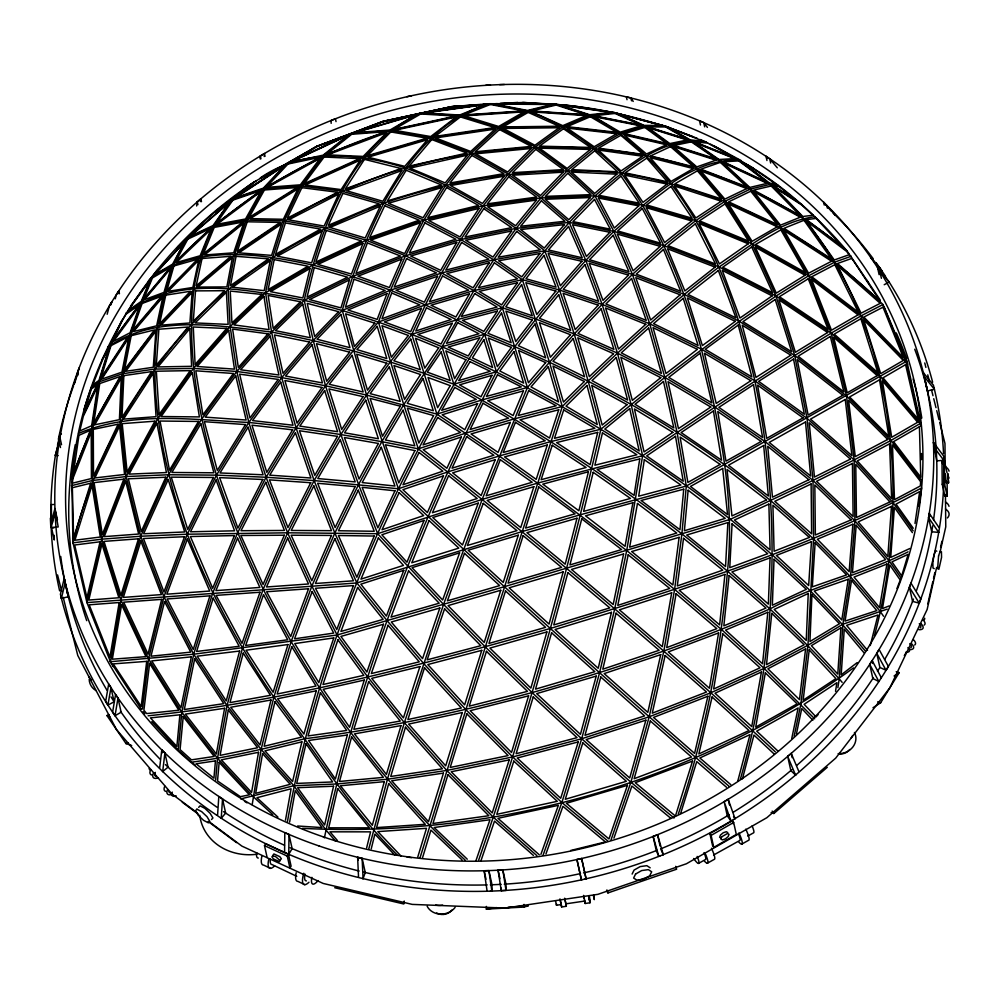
<?xml version="1.0" encoding="UTF-8"?>
<svg xmlns="http://www.w3.org/2000/svg" width="999" height="999" viewBox="0 0 999 999"><rect width="100%" height="100%" fill="white"/><g stroke="black" fill="none" stroke-linecap="round" stroke-linejoin="round"><path stroke-width="1.5" d="M288.998 834.477L292.133 848.626L288.761 854.345L284.578 852.509L284.815 832.642L288.998 834.477L288.761 854.345A448.851 397.053 -12.5 0 0 357.792 877.334M491.87 891.108L492.032 884.789L488.886 870.629L484.128 870.753L487.112 891.233L491.87 891.108L488.886 870.629M508.041 907.279L528.259 905.868L523.926 907.067L486.326 909.102L486.401 906.43M523.926 907.067L524.013 904.395M52.447 517.744L52.447 522.539M945.441 473.901L946.178 482.992L946.29 480.631M260.152 158.928L260.339 155.956L264.385 153.546L265.022 156.368M264.198 156.518L264.385 153.546M221.241 818.243L222.527 798.963L218.818 796.465L217.532 815.746L221.241 818.243L225.662 813.111L222.527 798.963M920.616 426.198L906.018 361.626L882.954 304.545C812.637 233.928 719.193 189.186 621.241 173.114C540.958 165.697 459.79 177.06 383.691 203.247C312.662 230.781 243.032 267.657 191.321 324.787C134.828 386.513 93.119 461.438 73.027 542.832L72.927 543.481L71.916 478.833C80.719 357.192 154.333 247.952 254.72 181.656L311.938 149.101M215.634 779.994L217.532 758.278L227.035 705.556L242.407 648.301L263.074 589.61L287.612 532.804L314.136 480.581L340.884 434.515L366.533 395.067L390.284 361.925L411.788 334.365L425.362 304.882L441.608 273.014L460.826 239.523L483.116 205.856L508.229 174.126L535.352 146.953L563.161 126.836L590.084 115.36L614.66 112.662L665.284 126.161L693.194 136.801M908.103 551.835C863.573 574.313 814.26 585.114 770.254 608.778C693.144 642.757 613.199 669.904 532.08 692.582C457.392 712.612 381.643 729.02 304.882 738.723C267.47 748.101 229.857 757.092 191.583 762.175L178.209 750.099L181.818 712.275L193.706 654.22L212.662 593.244L237.487 533.116L266.084 477.26L296.079 427.872L325.549 385.789L353.209 350.786L378.409 322.053L390.497 290.16L405.507 255.794L423.888 220.092L445.879 184.952L471.228 153.109L499.05 127.635L527.834 111.014L555.806 104.283L614.66 112.662L644.542 126.061L690.696 140.597L738.136 159.615C780.019 182.055 816.046 214.897 846.965 250.811L880.331 300.212M252.198 804.67L261.114 749.412L273.876 697.09L291.084 641.72L311.85 586.138L334.84 533.066L358.566 484.552L381.818 441.67L403.733 404.682L442.033 346.753L473.901 290.609L493.693 259.79L516.146 228.371L540.971 197.939L567.469 170.567L594.492 148.464L620.629 133.379L644.542 126.061L665.284 126.161L697.352 138.399M161.788 749.924L159.578 768.456L162.687 771.528L168.044 767.145L164.897 752.996L161.788 749.924L162.412 752.759M162.687 771.528L164.897 752.996M142.382 709.053L148.526 658.853L163.948 596.79L187.263 534.215L216.471 475.137L248.838 422.477L281.73 377.61L313.236 340.522L342.27 310.414L390.497 290.16L441.608 273.014L493.693 259.79L544.755 250.849L585.764 260.339L632.429 274.425L684.178 294.405L739.285 321.328L794.704 355.507L846.515 395.979L890.958 440.434L921.165 479.895M404.22 901.048L403.808 903.983L334.727 887.724M57.492 445.317L60.177 433.416L61.414 434.028M915.009 523.439L919.667 491.583L896.016 504.12L913.223 528.246M918.943 506.106L921.602 487.949C804.307 550.024 676.735 589.572 550.349 628.471C418.381 665.896 284.877 701.623 148.089 715.808M835.539 691.32L836.887 682.692L804.133 704.307L816.071 716.92L818.056 714.672M837.874 687.637L839.235 678.845L842.906 624.213L850.561 575.998L854.907 520.841L854.133 459.927L846.515 395.979L831.193 333.117L808.666 275.736L780.893 227.235L750.474 189.023L719.829 160.639L690.696 140.597L665.284 126.161L614.185 112.637M196.628 205.981L197.303 201.835L200.849 198.838L201.473 201.673M200.399 201.598L200.849 198.838M115.035 715.721L117.982 698.076L115.572 694.517L112.612 712.162L115.035 715.721L121.129 712.225L117.982 698.076M58.179 455.644L55.382 455.382L59.965 437.637L61.526 444.717M55.382 455.382L59.965 437.637M928.571 517.607L929.295 513.374L939.422 528.171L938.698 532.405L931.705 531.768L928.571 517.607L938.698 532.405M107.904 705.119L110.976 687.637L108.691 684.015L105.632 701.485L107.904 705.119L114.111 701.798L110.976 687.637M285.477 820.179L291.096 788.785L256.93 797.714L277.934 817.107M287.45 821.553C316.408 657.242 383.641 501.336 469.13 358.766C505.357 300.399 545.641 243.968 594.979 195.866C625.724 169.231 662.549 135.015 706.605 142.245L700.099 139.498M289.623 822.09L295.242 790.684L321.99 827.597L297.652 825.998M324.4 837.824C358.866 675.249 420.804 519.355 496.441 371.74C531.98 322.115 570.392 274.375 613.836 231.406C649.3 200.3 687.674 160.177 738.136 159.615L752.809 167.882M791.77 738.361L798.139 707.954L756.718 731.156L777.946 751.073M794.13 736.263L800.848 704.183L807.954 645.254L813.598 538.311L812.999 480.432L807.042 418.369L794.704 355.507L775.998 296.054L752.11 243.856L725.112 201.224L697.227 168.556L670.192 144.843L644.542 126.061L590.084 115.36L555.806 104.283L522.527 102.51M796.415 734.015L801.747 708.541L812.874 720.279M927.809 603.858L932.854 581.493M933.528 578.508L934.864 572.552M940.583 547.202L941.92 541.246M936.625 567.395L927.147 609.465L889.922 687.699L835.701 758.129L766.857 817.694L686.425 863.76L597.889 894.342L505.132 908.091L412.2 904.395L323.164 883.441L241.92 846.128L209.453 821.965M940.009 552.372L945.766 526.835L945.454 494.405M64.198 578.483L60.415 594.255L61.401 598.376L68.319 596.753L64.198 578.483L65.172 582.592L61.401 598.376M366.645 847.801L370.592 831.855L329.957 831.83L337.475 840.596M368.831 848.738L387.425 779.22L404.358 722.689L443.556 604.432L482.18 499.4L527.435 387.487L574.275 333.941L602.122 304.42L632.429 274.425L664.185 245.754L695.741 220.617L725.112 201.224L750.474 189.023L770.616 184.291L778.009 185.24M371.241 848.838L374.887 834.115L394.705 855.007M870.266 645.541L877.996 614.997L846.603 625.362L867.519 650.361M874.35 635.976C921.328 462.2 883.978 233.616 710.364 144.118M115.26 298.813L116.359 294.63L118.831 290.884L119.455 293.718M118.094 293.669L118.831 290.884M737.811 780.981L750.012 734.59L699.862 757.979L730.781 784.64M740.384 779.108C777.384 650.149 781.593 512.25 754.932 380.881C730.881 279.345 688.461 166.134 590.084 115.36L527.834 111.014L490.01 103.709L451.923 106.581L420.129 113.274M742.444 778.82L753.945 735.077L774.213 754.095M107.168 314.248L109.428 305.756L111.776 301.948L111.014 304.782M54.933 508.566L50.999 523.214L51.136 527.46L58.204 526.96L54.933 508.566L57.443 519.88M51.136 527.46L55.057 512.799M75.974 379.021L79.121 368.007L74.013 384.49L75.574 380.394M907.741 555.731L901.685 575.886L891.982 561.85L908.178 554.295M417.744 857.105L426.486 828.308L377.822 831.605L401.099 856.143M420.005 857.866L485.327 646.94L562.3 406.506C611.85 357.08 663.299 309.34 719.068 266.945C748.95 247.252 778.583 221.216 815.309 216.683M422.577 857.617L430.931 830.119L462.075 859.914M678.309 814.035C705.107 735.564 720.579 653.596 727.497 571.041C735.414 496.203 718.543 421.628 701.423 349.175C683.616 287 659.852 225.549 621.241 173.114C594.805 146.104 563.536 123.926 527.834 111.014L459.952 115.584L420.342 113.212L382.942 121.379L316.933 146.291L311.725 149.188L317.282 146.216L383.504 121.616M680.656 813.411L696.753 761.6L726.485 787.237M475.861 860.963L489.972 819.729L434.153 827.509L467.257 859.19M478.708 860.002C527.46 718.843 567.082 574.625 600.886 429.195C585.676 368.718 567.794 308.841 544.755 250.849C502.947 216.234 456.618 186.563 405.407 167.982C358.591 152.735 303.459 148.289 260.976 177.472M480.931 860.801L494.517 821.103L533.391 855.394M611.013 839.947L630.906 782.192L649.188 716.795L663.836 651.173L674.612 589.385L681.867 534.003L686.301 486.038L677.085 432.38L664.847 377.397L649.75 323.826L632.429 274.425L613.836 231.406L594.979 195.866L567.469 170.567L535.352 146.953L499.05 127.635L459.952 115.584L390.247 130.594L351.298 133.529L316.933 146.291L287.462 163.262L232.405 199.425L177.747 246.853M613.935 838.136L631.88 786.038L670.928 818.406M540.909 854.345L558.366 805.331L497.927 818.318L539.248 854.769M543.044 855.294L561.863 802.509L581.668 738.761L599.575 672.727L614.685 608.891L626.71 550.549L642.607 455.756L631.093 404.37L617.457 353.147L602.122 304.42L585.764 260.339L569.155 222.377L540.971 197.939L508.229 174.126L471.228 153.109L431.168 137.687L390.247 130.594C307.929 156.206 232.205 201.935 172.989 264.797C147.927 295.005 121.166 324.613 102.335 359.253M545.953 853.92L562.924 806.318L605.444 841.932M363.074 878.645L365.272 872.527L362.137 858.378L357.617 857.267L358.554 877.534L363.074 878.645L362.137 858.378M909.415 587.237L910.976 583.141L920.803 599.063L919.242 603.159L912.562 601.386L909.415 587.237L919.242 603.159M896.952 588.523L900.249 580.069L889.822 564.997L882.467 608.591L889.035 605.968M71.916 478.833C122.003 326.835 254.108 213.212 405.407 167.982C483.728 146.104 566.62 140.634 646.715 155.744C719.879 170.792 789.809 202.372 846.965 250.811M121.841 320.229L110.664 344.218L99.063 381.868L82.692 416.208M632.117 874.063L634.078 870.079L640.184 866.595L646.84 865.671L650.174 867.831M267.145 857.604L264.498 845.629L265.672 843.73L288.449 854.182L291.096 866.158L289.922 868.069L287.275 856.093L288.449 854.182M876.76 653.296L879.108 649.487L888.398 666.47L886.051 670.279L879.894 667.444L876.76 653.296L886.051 670.279M873.001 707.729L880.656 702.747L899.175 672.639L896.203 671.715M869.704 664.36L872.177 660.614L881.355 677.772L878.883 681.518L872.851 678.521L869.704 664.36L878.883 681.518M254.72 181.656C217.894 204.77 200.112 247.427 193.956 288.948C186.226 351.823 198.601 414.997 216.471 475.137C265.097 621.628 351.96 755.244 465.147 860.077M130.507 306.144L157.018 270.342M154.445 274.226L158.217 269.181M273.077 854.944L273.938 853.958L279.795 856.655L281.356 858.753L280.482 859.727M198.676 807.379L200.075 805.856L204.832 808.328L210.152 813.361L212.924 817.994L211.526 819.517M148.439 280.881L200.674 224.413M197.29 227.797L180.207 244.518M190.247 235.689L201.96 223.439L214.023 212.725L229.32 201.923M107.642 347.202C154.92 314.173 217.894 325.524 271.578 332.093C333.916 343.281 394.692 361.813 453.846 384.265C595.541 462.949 729.582 558.791 839.235 678.845L842.157 682.367M177.01 247.889L184.653 241.121M771.116 812.549L773.863 813.511L827.272 767.294M787.687 756.405L791.233 753.408L799.088 772.04L795.541 775.049L790.821 770.566L787.687 756.405L795.541 775.049M555.806 104.283L490.01 103.709L420.342 113.212L351.298 133.529L323.439 155.744L300.924 185.926L284.203 220.841L272.752 257.28L265.547 292.782L271.578 332.093L281.73 377.61L296.079 427.872L314.136 480.581L334.84 533.066L356.868 582.954L387.137 620.716L423.464 663.274L465.709 709.465L512.674 756.955L561.863 802.509L607.667 840.871M251.036 184.49L214.872 211.8M256.081 180.894L235.727 197.103L284.028 165.422L260.015 178.259M857.167 662.612L841.183 674.849L844.255 629.17L864.172 652.984M853.496 667.919C696.678 782.117 495.791 838.261 302.497 828.346M316.658 146.503L317.282 146.216M91.396 387.237L99.063 381.868L122.602 373.738L154.52 369.093L193.444 368.394L236.825 371.478L281.73 377.61L325.549 385.789L366.533 395.067L436.888 414.135L499.2 455.994L537.499 483.129L626.71 550.549L674.612 589.385L721.353 629.42L764.148 668.393L814.697 718.805M125.924 313.074C176.586 274.688 246.653 289.523 304.195 300.324C361.039 314.011 416.021 334.49 469.13 358.766C618.081 429.495 759.502 523.788 865.609 651.348M894.068 675.961L899.175 672.639M883.965 306.481L906.83 361.126L686.301 486.038L580.357 514.76L521.94 531.605L356.868 582.954L86.938 602.597L73.027 542.832L72.677 537.824M724.15 801.697L728.196 799.287L735.039 818.656L730.981 821.066L727.284 815.858L724.15 801.697L730.981 821.066M420.342 113.212C348.476 146.353 320.629 228.609 304.195 300.324L313.236 340.522L325.549 385.789L340.884 434.515L358.566 484.552L377.647 533.703L443.556 604.432L485.327 646.94L532.08 692.582L581.668 738.761L630.906 782.192L674.063 817.994M709.902 833.616L732.454 820.703L733.653 822.477L736.313 834.452L713.761 847.377L712.562 845.591L709.902 833.616L711.113 835.401L713.761 847.377M711.113 835.401L733.653 822.477M698.526 863.411L705.394 859.59A15.135 2.448 60.9 0 0 704.02 852.622M713.573 855.044L739.735 840.509A15.135 2.448 60.9 0 0 738.361 833.541M747.751 836.063L753.483 832.879A15.135 2.448 60.9 0 0 752.11 825.898M707.354 863.211L714.223 859.39A19.256 3.109 60.9 0 0 711.475 848.251M741.708 844.13L748.576 840.309A19.256 3.109 60.9 0 0 745.816 829.158M884.215 284.715L889.185 282.068L877.559 267.607L879.132 274.675M381.268 122.278L451.923 106.581L480.944 104.67M882.954 304.545L861.275 315.734L831.193 333.117L794.704 355.507L714.959 407.08L642.607 455.756L537.499 483.129L482.18 499.4L377.647 533.703L287.612 532.804L187.263 534.215L140.734 536.238L101.773 539.173L72.852 542.869M351.298 133.529L287.525 163.287L263.674 188.736L246.166 220.092L234.665 254.32L228.122 288.761L230.145 326.536L236.825 371.478L248.838 422.477L266.084 477.26L287.612 532.804L311.85 586.138L337.113 635.014L367.682 676.897L404.358 722.689L446.765 770.441L493.356 817.232L536.9 855.644M909.777 548.526L890.733 557.405L894.38 507.367L912.399 532.629M78.546 433.429C131.806 410.951 192.695 419.742 248.838 422.477C305.769 428.171 362.287 437.35 418.319 448.863C541.133 545.217 661.276 645.192 775.311 751.847M887.162 609.14L842.906 624.213L807.954 645.254L764.148 668.393L710.926 692.719L649.188 716.795L581.668 738.761L512.674 756.955L446.765 770.441L387.425 779.22L336.401 783.99L293.856 785.738L240.709 798.9M131.681 745.516L126.024 743.618L106.943 715.546L109.303 714.61M126.024 743.618L128.396 742.682M490.01 103.709C440.422 117.108 407.53 160.364 383.691 203.247C366.171 237.425 352.585 273.439 342.27 310.414L366.533 395.067L398.401 488.761C506.818 589.947 616.683 689.61 729.108 786.338M653.121 836.45L657.567 834.714L663.261 854.644L658.816 856.38L656.268 850.611L653.121 836.45L658.816 856.38M351.173 133.566L382.942 121.379L450.025 107.043M355.182 132.28L383.154 121.541L416.233 114.311M851.323 256.206L834.827 262.088L808.666 275.736L775.998 296.054L739.285 321.328L664.847 377.397L600.886 429.195L550.911 441.583L499.2 455.994L447.714 471.94L398.401 488.761L314.136 480.581L266.084 477.26L216.471 475.137L168.544 474.762L126.111 476.548L92.395 480.507L71.404 485.664M606.58 890.434L607.941 892.931L676.635 869.205L675.711 866.345M232.405 199.425L263.674 188.736L300.924 185.926L341.87 191.171L383.691 203.247L423.888 220.092L460.826 239.523L493.693 259.79L522.377 279.683L559.59 290.06L602.122 304.42L649.75 323.826L701.423 349.175L754.932 380.881L807.042 418.369L854.133 459.927L893.293 502.959L913.173 530.819M486.326 909.102L496.653 907.579M570.654 850.486L603.933 842.307M927.472 390.921L934.39 389.298L933.416 385.177L923.351 372.652L927.472 390.921L926.498 386.8M406.918 96.728L411.588 95.704M576.935 859.54L581.618 858.516L584.752 872.676L586.088 878.82L581.406 879.832L576.935 859.54L581.406 879.832M555.569 901.098L556.493 905.244L561.213 904.545L561.176 903.133M559.964 898.9L561.588 906.98L566.308 906.28L566.258 904.495M583.94 896.902L585.214 903.483L589.947 902.784L589.41 896.615M485.776 104.196L424.313 112.587L452.185 106.731L517.732 102.435M453.646 106.506L457.879 106.194M943.805 460.339L936.737 460.839L933.466 442.432L943.68 456.093L943.805 460.339L933.603 446.678M485.239 104.383L497.427 103.571M500.474 103.372L523.938 102.46L551.46 104.408M485.714 85.302L490.472 85.04M53.746 504.483L51.374 504.62L51.536 521.753M947.114 482.105L947.252 496.128L944.867 496.253L942.219 484.278L941.995 460.901L944.367 460.776L947.027 472.752M53.971 527.859L51.598 527.996L54.258 539.972L54.208 535.289M942.219 484.278L944.592 484.153L947.252 496.128M498.064 870.191L502.822 869.942L505.969 884.09L506.018 890.409L501.261 890.671L498.064 870.191L499.95 878.695M110.152 661.738L193.706 654.22L337.113 635.014L504.383 586.7L730.219 519.368L812.999 480.432L854.133 459.927L890.958 440.434L920.591 423.301L906.83 361.126M499.65 84.615L504.395 84.49M557.392 104.808C595.554 107.005 633.016 116.171 669.367 127.635M555.407 104.296L574.388 106.031M559.565 104.758L575.786 106.294L614.66 112.662M406.993 857.017L411.413 857.679M633.204 101.423L630.918 97.977L626.398 96.866L627.022 99.7M877.684 701.822L880.656 702.747M106.943 715.546L109.765 716.495M707.442 127.422L703.721 122.602L699.537 120.767L700.474 125.012M264.498 845.629L287.275 856.093M296.765 876.323L272.04 864.585A15.135 4.483 -64.6 0 1 270.392 859.24M270.454 868.343L263.586 865.072A19.256 5.707 -64.6 0 1 261.825 856.405M304.807 884.652L297.927 881.393A19.256 5.707 -64.6 0 1 296.179 872.726M936.775 551.198L935.539 550.586L933.903 555.257L932.854 562.487L932.979 568.031L934.215 568.656M714.123 145.991L741.445 160.739M727.809 832.579L726.273 831.73L723.226 832.754L720.466 835.052L719.605 837.274L721.153 838.124M244.493 801.285L247.015 802.871M801.935 204.608L770.616 184.291L719.829 160.639L670.192 144.843L620.629 133.379L563.161 126.836L499.05 127.635L431.168 137.687L363.673 157.542L300.924 185.926L246.166 220.092L200.836 256.88L164.76 293.544L130.382 334.066L99.063 381.868L92.158 427.422L92.395 480.507L101.773 539.173L120.916 599.999L148.526 658.853L181.818 712.275L217.532 758.278L252.997 796.415L272.789 814.697M766.945 160.527L766.008 156.281L769.717 158.779L777.284 167.795M196.978 812.662L172.003 794.08L116.483 729.582L77.772 655.469L63.187 597.315M182.28 802.234L198.302 814.16M208.167 821.503L236.513 842.607M192.782 763.136L195.18 765.072M50.387 518.169L50.799 526.96M824.262 205.082L823.638 202.248L835.226 215.097L833.154 213.049M396.878 854.557C348.976 807.716 314.548 749.837 273.876 697.09C238.898 646.278 209.703 591.695 187.263 534.215C163.761 468.206 148.539 397.59 157.492 327.335C163.973 296.653 169.268 264.835 187.312 238.399L213.361 226.186L246.166 220.092L284.203 220.841L325.075 228.009L366.221 240.247L405.507 255.794L441.608 273.014L473.901 290.609L502.335 307.729L535.901 319.081L574.275 333.941L617.457 353.147L664.847 377.397L714.959 407.08L765.371 441.833L812.999 480.432L854.907 520.841L889.098 560.714L901.248 578.284M151.836 721.653L178.209 750.099M823.638 202.248L831.18 210.939M877.559 267.607L889.185 282.068M335.439 841.058L325.849 829.882L293.856 785.738L261.114 749.412L227.035 705.556L193.706 654.22L163.948 596.79L140.734 536.238L126.111 476.548L120.467 421.528L122.602 373.738L130.382 334.066L141.633 302.123L151.898 277.198C198.826 244.33 260.289 253.746 312.799 265.072C372.852 280.394 430.094 305.02 484.627 334.228C635.227 394.443 777.984 484.465 880.469 611.813L883.553 616.246M766.008 156.281L767.894 158.541M143.069 711.65L144.818 713.81M934.39 389.298L924.337 376.76L923.351 372.652M907.766 364.086L861.275 315.734L808.666 275.736L752.11 243.856L695.741 220.617L642.757 205.145L594.979 195.866L540.971 197.939L483.116 205.856L423.888 220.092L366.221 240.247L312.799 265.072L265.547 292.782L230.145 326.536L193.444 368.394L157.73 418.731L126.111 476.548L101.773 539.173L86.938 602.597L110.452 661.725L141.346 709.278M733.553 816.57L735.039 818.656M772.177 811.088L773.863 813.511M113.187 666.558L110.452 661.725L120.916 599.999L140.734 536.238L168.544 474.762L201.623 419.168L236.825 371.478L271.578 332.093L304.195 300.324L352.622 276.473L405.507 255.794L460.826 239.523L516.146 228.371L569.155 222.377L613.836 231.406L664.185 245.754L719.068 266.945L775.998 296.054L831.193 333.117L880.419 376.548L920.666 423.913M660.701 848.863L663.261 854.644M607.017 890.059L607.941 892.931M589.26 899.337L589.585 900.336L589.285 896.64M589.947 902.784L588.661 896.203M584.527 900.037L584.852 901.036L565.946 903.833L565.022 899.699M566.308 906.28L564.685 898.201M561.213 904.545L560.302 900.399M924.762 362.937L925.886 367.407M927.759 374.862L929.257 380.819M931.493 389.772L932.991 395.729M933.74 398.713L935.988 407.667M936.737 410.639L938.973 419.592M939.722 422.577L944.967 443.444L945.191 466.608M57.567 574.949L61.688 591.346M67.333 592.632L68.319 596.753M941.995 460.901L942.656 463.898M933.466 442.432L934.415 446.678M935.039 449.513L935.663 452.347M879.844 271.228L881.405 278.309M929.295 513.374L929.932 516.208M826.747 205.319L827.372 208.154M769.717 158.779L770.654 163.024M872.177 660.614L872.814 663.448M703.721 122.602L704.657 126.848M791.233 753.408L792.17 757.654M630.918 97.977L631.543 100.812M728.196 799.287L729.457 804.944M732.454 820.703L733.116 823.7M657.567 834.714L660.077 846.041M336.039 121.616L335.414 118.794L330.969 120.529L331.168 123.327M484.128 870.753L486.014 879.245M260.339 155.956L260.964 158.791M357.617 857.267L358.241 860.102M197.303 201.835L197.939 204.67M77.56 372.103L78.184 374.925M59.228 441.87L60.489 447.527M581.618 858.516L586.088 878.82M593.394 895.491L594.305 899.637L593.881 894.792M583.603 895.391L584.053 898.213M502.822 869.942L506.018 890.409M585.177 901.697L585.214 903.483M561.538 905.194L561.588 906.98M556.455 903.833L556.493 905.244M921.44 453.496L921.59 459.64M944.367 460.776L944.592 484.153M501.236 888.136L501.261 890.671M934.127 388.186A448.851 397.053 -12.5 0 1 943.543 453.633M943.793 459.827A448.851 397.053 -12.5 0 1 939.497 527.572M938.748 532.13A448.851 397.053 -12.5 0 1 881.143 678.071M878.608 681.955A448.851 397.053 -12.5 0 1 799.662 771.515M796.128 774.55A448.851 397.053 -12.5 0 1 734.715 818.83M732.055 820.429A448.851 397.053 -12.5 0 1 662.874 854.769M660.027 855.906A448.851 397.053 -12.5 0 1 585.064 879.02M582.067 879.694A448.851 397.053 -12.5 0 1 490.409 891.133M487.3 891.233A448.851 397.053 -12.5 0 1 362.325 878.433M284.553 852.497A448.851 397.053 -12.5 0 1 220.742 817.894M216.82 815.284A448.851 397.053 -12.5 0 1 162.487 771.303M159.141 768.031A448.851 397.053 -12.5 0 1 61.051 596.865M59.628 590.846A448.851 397.053 -12.5 0 1 51.136 526.823M50.874 517.519A448.851 397.053 -12.5 0 1 55.557 454.458M58.354 439.298A448.851 397.053 -12.5 0 1 73.564 385.776M834.552 214.423A448.851 397.053 -12.5 0 1 873.326 258.903M876.048 262.625A448.851 397.053 -12.5 0 1 885.638 276.548M889.01 281.78A448.851 397.053 -12.5 0 1 932.629 382.192M914.734 349.263A441.745 390.759 -12.5 0 1 933.566 519.742M932.679 525.824A441.745 390.759 -12.5 0 1 916.545 590.446M913.436 599.075A441.745 390.759 -12.5 0 1 884.727 659.402M879.894 667.444A441.745 390.759 -12.5 0 1 877.509 671.291M873.401 677.672A441.745 390.759 -12.5 0 1 796.64 765.546M791.932 769.617A441.745 390.759 -12.5 0 1 733.116 812.324M729.145 814.747A441.745 390.759 -12.5 0 1 661.35 848.576M657.08 850.286A441.745 390.759 -12.5 0 1 583.528 872.926M580.531 873.588A441.745 390.759 -12.5 0 1 504.258 884.177M501.198 884.352A441.745 390.759 -12.5 0 1 490.334 884.814M487.225 884.914A441.745 390.759 -12.5 0 1 363.698 872.127M359.153 871.028A441.745 390.759 -12.5 0 1 290.185 847.764M284.49 845.266A441.745 390.759 -12.5 0 1 223.514 811.663M217.008 807.242A441.745 390.759 -12.5 0 1 165.447 764.597M159.94 759.053A441.745 390.759 -12.5 0 1 120.442 711.201M114.398 702.185A441.745 390.759 -12.5 0 1 111.051 696.927M106.98 690.247A441.745 390.759 -12.5 0 1 60.739 556.48M86.713 620.666A430.881 381.143 -12.5 0 1 75.275 444.667M83.816 410.214A430.881 381.143 -12.5 0 1 91.671 386.963M866.782 280.207A430.881 381.143 -12.5 0 1 868.518 282.779M896.29 332.929A430.881 381.143 -12.5 0 1 906.58 358.541M913.136 379.033A430.881 381.143 -12.5 0 1 921.802 418.069M945.466 509.003A19.256 9.016 0.1 0 1 947.402 517.969M947.889 475.886A19.256 9.016 0.1 0 1 949.038 478.184M945.516 466.783A19.256 9.016 0.1 0 1 949.05 471.141M945.466 501.96A19.256 9.016 0.1 0 1 949.013 506.331M907.891 647.639A9.091 3.484 25.4 0 1 906.118 652.247M909.789 643.643A9.091 3.484 25.4 0 1 910.713 647.789M911.625 643.756A11.563 4.446 25.4 0 1 909.352 649.625M924.649 618.181A9.091 3.484 25.4 0 1 923.988 619.88M921.115 623.813A11.563 4.446 25.4 0 1 918.843 629.695M923.014 619.83A11.563 4.446 25.4 0 1 924.175 625.099M919.28 623.713A9.091 3.484 25.4 0 1 920.204 627.847M913.523 639.772A11.563 4.446 25.4 0 1 914.684 645.029M91.546 680.032A16.296 14.423 -12.5 0 1 88.736 676.36M96.004 690.621A16.296 14.423 -12.5 0 1 89.198 679.22M442.657 905.082A16.296 14.423 -12.5 0 1 435.676 905.082M451.985 909.977A11.051 9.778 -12.5 0 1 436.65 912.974M455.119 907.417A16.296 14.423 -12.5 0 1 427.16 906.305M258.304 858.054A15.135 4.483 -64.6 0 1 256.656 852.709M318.069 880.556A15.135 4.483 -64.6 0 1 311.888 877.347M308.953 882.242A19.256 5.707 -64.6 0 1 303.746 873.251M306.393 880.893A15.135 4.483 -64.6 0 1 305.007 874.075M274.6 865.921A19.256 5.707 -64.6 0 1 268.694 859.664M150.562 769.954A9.091 3.834 -40.7 0 1 149.126 768.581M151.798 775.024A11.563 4.87 -40.7 0 1 150.637 769.754M156.219 776.535A9.091 3.834 -40.7 0 1 155.307 772.389M176.199 795.891A9.091 3.834 -40.7 0 1 172.278 792.12M165.946 791.458A11.563 4.87 -40.7 0 1 164.785 786.188M172.59 794.28A11.563 4.87 -40.7 0 1 167.62 789.472M170.367 792.969A9.091 3.834 -40.7 0 1 168.943 791.583M158.441 777.846A11.563 4.87 -40.7 0 1 153.459 773.039M852.622 735.539A16.296 14.423 -12.5 0 1 850.961 738.236M854.445 732.454A16.296 14.423 -12.5 0 1 838.136 753.646M849.762 749.5A11.051 9.778 -12.5 0 1 839.759 754.045M697.152 856.43A15.135 2.448 60.9 0 1 693.643 858.503M705.606 854.332A19.256 3.109 60.9 0 1 704.482 861.188M738.948 832.979A19.256 3.109 60.9 0 1 738.835 842.107M906.405 651.872A52.797 46.703 -12.5 0 1 904.32 655.606M256.968 854.232A52.797 46.703 -12.5 0 1 199.725 815.172M770.054 557.854L768.368 604.083L731.905 571.915L770.054 557.854M774.025 559.253L772.352 605.244L806.318 589.348L774.025 559.253M808.241 593.481L806.23 640.471L774.163 609.427L808.241 593.481M811.925 594.892L809.939 641.52L839.447 623.751L811.925 594.892M121.266 377.972L119.405 419.667L94.705 424.8L121.266 377.972M123.839 375.636L121.99 417.27L151.648 371.591L123.839 375.636M947.814 473.776L948.563 482.867L947.814 473.776M727.859 522.577L725.549 566.533L686.725 535.027L727.859 522.577M732.08 523.838L729.769 567.669L767.719 553.683L732.08 523.838M811.463 541.67L808.666 585.539L776.373 555.444L811.463 541.67M815.122 542.857L812.324 586.85L846.565 574.912L815.122 542.857M840.896 627.859L837.786 674.038L811.363 645.654L840.896 627.859M155.856 331.193L153.284 367.27L125.699 371.291L155.856 331.193M158.878 329.233L156.319 365.197L188.024 327.035L158.878 329.233M891.483 506.368L887.836 556.443L858.203 521.878L891.483 506.368M192.12 292.42L189.885 322.977L161.039 325.15L192.12 292.42M195.517 290.884L193.294 321.278L224.5 290.721L195.517 290.884M72.777 478.896L72.452 483.191L91.433 478.533L91.221 432.018L72.777 478.896M920.641 481.68L920.316 485.976L894.505 499.662L892.469 444.867L920.641 481.68M852.871 524.238L849.138 571.653L817.369 539.248L852.871 524.238M856.18 525.274L852.434 572.752L885.601 559.59L856.18 525.274M215.447 760.888L213.923 778.221L196.091 763.785L215.447 760.888M219.156 762.312L217.52 780.931L240.372 796.665L249.4 794.829L219.156 762.312M683.728 489.198L679.969 529.732L641.096 500.487L683.728 489.198M688.136 490.247L684.39 530.744L725.212 518.381L688.136 490.247M179.882 714.809L176.873 746.415L150.424 717.881L179.882 714.809M183.217 716.583L180.082 749.6L191.446 759.852L214.186 756.455L183.217 716.583M767.831 612.262L762.549 663.786L725.561 630.107L767.831 612.262M771.752 613.411L766.508 664.647L804.158 644.767L771.752 613.411M724.937 574.425L719.63 624.887L679.233 590.272L724.937 574.425M729.133 575.561L723.838 625.861L765.971 608.066L729.133 575.561M805.594 648.9L799.475 699.612L767.894 668.806L805.594 648.9M809.215 649.937L803.146 700.224L835.913 678.596L809.215 649.937M146.716 661.363L141.196 706.468L113.249 663.885L146.716 661.363M149.625 663.411L143.893 710.189L146.641 713.586L178.796 710.227L149.625 663.411M679.12 537.325L672.876 584.977L631.655 551.56L679.12 537.325M683.528 538.336L677.297 585.938L722.752 570.167L683.528 538.336M78.958 435.314L73.427 473.251L90.322 430.294L78.958 435.314M938.573 555.894L937.636 568.668L938.873 569.28L941.558 557.367L941.433 551.823L940.196 551.211L938.573 555.894M97.652 386.226L91.671 425.711L79.783 430.956L83.317 416.321L97.652 386.226M99.738 383.554L93.756 423.064L120.155 376.511L99.738 383.554M639.747 458.903L634.103 495.379L597.19 469.493L639.747 458.903M644.33 459.702L638.686 496.191L680.868 485.014L644.33 459.702M848.251 579.245L841.795 619.942L814.272 591.083L848.251 579.245M851.523 580.344L845.067 621.091L876.797 610.614L851.523 580.344M718.568 632.916L709.452 688.249L668.281 651.922L718.568 632.916M722.739 633.878L713.661 689.023L760.027 667.819L722.739 633.878M119.193 602.522L109.952 657.03L89.186 604.82L119.193 602.522M121.591 604.72L112.35 659.19L145.954 656.655L121.591 604.72M886.912 564.035L879.557 607.654L854.033 577.085L886.912 564.035M258.516 752.284L251.586 792.394L221.328 759.852L258.516 752.284M262.562 753.621L255.694 793.343L290.222 784.315L262.562 753.621M671.69 592.807L662.3 646.715L619.417 609.827L671.69 592.807M676.098 593.768L666.708 647.602L716.82 628.646L676.098 593.768M761.438 671.99L751.748 726.585L715.009 693.219L761.438 671.99M765.334 672.839L755.719 727.097L797.152 703.87L765.334 672.839M632.879 502.709L625.074 546.328L585.526 515.809L632.879 502.709M637.474 503.508L629.657 547.165L676.735 533.054L637.474 503.508M224.588 708.279L216.346 754.008L185.364 714.11L224.588 708.279M228.296 710.002L220.117 755.381L257.617 747.739L228.296 710.002M232.392 257.705L226.848 286.913L197.864 287.075L232.392 257.705M236.064 256.331L230.494 285.627L268.456 258.841L236.064 256.331M128.659 337.999L121.953 372.14L101.698 379.133L128.659 337.999M131.206 335.689L124.513 369.792L154.508 329.92L131.206 335.689M270.254 260.677L264.173 290.647L232.58 287.25L270.254 260.677M274.213 259.615L268.119 289.623L308.067 266.196L274.213 259.615M191.358 656.842L180.919 707.767L151.736 660.901L191.358 656.842M194.693 658.865L184.315 709.515L223.764 703.658L194.693 658.865M623.601 553.958L613.186 604.52L571.49 569.442L623.601 553.958M628.196 554.795L617.769 605.382L669.73 588.473L628.196 554.795M162.825 297.065L156.643 325.811L133.579 331.531L162.825 297.065M165.772 295.142L159.603 323.813L190.522 291.258L165.772 295.142M198.701 260.24L192.869 287.45L168.107 291.333L198.701 260.24M202.048 258.491L196.179 285.826L230.894 256.306L202.048 258.491M660.726 654.62L647.827 712.387L604.158 673.601L660.726 654.62M665.134 655.506L652.26 713.186L706.53 692.032L665.134 655.506M333.541 786.225L324.638 824.999L297.59 787.699L333.541 786.225M337.712 788.648L328.708 827.821L369.368 827.846L337.712 788.648M707.891 696.228L694.592 753.396L653.533 717.419L707.891 696.228M712.075 696.99L698.838 753.933L749.013 730.531L712.075 696.99M100.075 541.783L86.963 597.777L74.688 545.004L100.075 541.783M101.935 543.98L88.811 600.062L118.869 597.752L101.935 543.98M301.885 741.832L292.582 781.518L264.935 750.861L301.885 741.832M306.031 743.731L296.715 783.416L332.63 781.942L306.031 743.731M597.689 432.38L590.134 464.66L556.568 442.569L597.689 432.38M602.459 432.867L594.88 465.209L636.85 454.77L602.459 432.867M611.45 612.337L598.214 668.281L555.069 629.507L611.45 612.337M616.033 613.199L602.784 669.193L659.14 650.287L616.033 613.199M310.015 268.481L302.822 297.964L270.492 291.658L310.015 268.481M314.248 267.657L307.043 297.128L347.527 277.185L314.248 267.657M270.991 699.999L260.027 744.967L230.732 707.267L270.991 699.999M274.975 701.76L264.123 746.265L301.348 737.175L274.975 701.76M588.423 471.765L578.871 510.764L542.794 484.14L588.423 471.765M593.194 472.302L583.616 511.388L630.444 498.439L593.194 472.302M161.676 599.363L148.052 654.158L123.676 602.185L161.676 599.363M164.56 601.573L150.974 656.206L190.747 652.122L164.56 601.573M576.997 518.219L565.197 564.185L526.948 532.654L576.997 518.219M581.755 518.831L569.917 564.922L621.578 549.575L581.755 518.831M239.61 651.036L226.224 700.911L197.19 656.181L239.61 651.036M243.257 653.121L229.982 702.609L270.467 695.304L243.257 653.121M563.161 571.903L549.063 624.075L509.14 587.799L563.161 571.903M567.882 572.639L553.758 624.949L609.79 607.892L567.882 572.639M347.352 735.002L335.377 778.995L308.566 740.484L347.352 735.002M351.598 737.012L339.498 781.468L383.366 777.372L351.598 737.012M596.228 676.098L580.431 734.352L536.675 693.618L596.228 676.098M600.799 677.01L584.989 735.314L644.605 715.908L600.799 677.01M384.315 781.655L372.327 825.286L340.409 785.763L384.315 781.655M388.673 783.653L376.586 827.597L425.287 824.3L388.673 783.653M645.891 720.154L629.72 777.984L586.176 739.572L645.891 720.154M650.312 720.941L634.165 778.696L691.495 757.03L650.312 720.941M546.89 631.905L530.881 688.099L489.897 648.089L546.89 631.905M551.585 632.792L535.526 689.135L594.855 671.69L551.585 632.792M170.916 268.157L163.973 292.42L144.455 299.663L170.916 268.157M173.901 265.971L166.908 290.422L197.602 259.228L173.901 265.971M316.283 690.809L303.908 734.04L277.61 698.726L316.283 690.809M320.417 692.707L308.042 735.938L346.703 730.469L320.417 692.707M401.024 725.586L386.401 774.45L354.445 733.878L401.024 725.586M405.482 727.222L390.734 776.473L442.432 768.818L405.482 727.222M91.396 388.911L84.903 410.502L97.103 384.902L91.396 388.911M528.608 695.828L511.525 752.484L470.192 710.689L528.608 695.828M533.254 696.877L516.121 753.708L577.047 737.649L533.254 696.877M349.5 279.907L340.959 307.892L309.565 299.575L349.5 279.907M353.971 279.233L345.454 307.155L385.139 290.484L353.971 279.233M108.866 348.326L98.963 380.444L92.832 384.74L102.735 359.365L108.866 348.326M110.976 345.642L101.061 377.772L127.797 336.975L110.976 345.642M443.444 773.114L428.509 821.678L391.683 780.768L443.444 773.114M447.952 774.687L432.942 823.513L488.811 815.721L447.952 774.687M90.659 483.229L73.626 537.999L72.353 487.712L90.659 483.229M92.008 485.252L74.913 540.234L100.287 537.025L92.008 485.252M138.474 538.798L120.941 595.217L104.008 541.396L138.474 538.798M140.871 541.046L123.352 597.414L161.401 594.592L140.871 541.046M209.915 595.829L193.269 649.437L167.108 598.963L209.915 595.829M213.174 598.139L196.616 651.46L239.186 646.291L213.174 598.139M287.962 644.542L273.139 692.245L246.029 650.212L287.962 644.542M291.808 646.79L277.135 694.005L316.009 686.038L291.808 646.79M364.273 680.082L349.6 727.284L323.177 689.322L364.273 680.082M368.668 681.605L353.846 729.307L400.262 721.053L368.668 681.605M462.25 712.537L445.691 765.858L408.616 724.1L462.25 712.537M466.858 713.835L450.199 767.444L508.129 755.581L466.858 713.835M578.234 741.92L560.714 798.288L517.22 758.004L578.234 741.92M582.792 742.869L565.259 799.287L626.373 781.305L582.792 742.869M692.532 761.063L675.436 816.046L635.239 782.716L692.532 761.063M281.468 224.063L271.616 255.382L238.886 252.834L281.468 224.063M285.427 222.952L275.562 254.295L320.592 229.108L285.427 222.952M481.768 650.324L464.66 704.857L427.797 664.56L481.768 650.324M486.451 651.323L469.255 706.156L527.46 691.358L486.451 651.323M500.761 590.247L484.24 642.457L448.052 605.606L500.761 590.247M505.531 590.971L488.936 643.443L545.579 627.36L505.531 590.971M518.294 535.189L503.246 582.417L468.156 550.237L518.294 535.189M523.151 535.701L508.029 583.141L561.575 567.382L523.151 535.701M419.917 666.558L403.409 717.919L371.703 678.346L419.917 666.558M424.513 667.782L407.867 719.542L461.326 708.029L424.513 667.782M533.853 486.675L520.729 527.572L487.187 500.399L533.853 486.675M538.761 487.012L525.586 528.084L575.074 513.811L538.761 487.012M509.228 759.877L492.22 812.936L451.211 771.752L509.228 759.877M513.823 761.101L496.765 814.322L557.255 801.323L513.823 761.101M547.302 445.005L536.201 479.358L504.545 456.918L547.302 445.005M552.247 445.242L541.108 479.72L586.088 467.507L552.247 445.242M558.728 409.777L549.55 438.062L520.017 419.755L558.728 409.777M563.698 409.952L554.482 438.324L594.904 428.296L563.698 409.952M322.103 231.231L311.626 262.862L277.435 256.219L322.103 231.231M326.323 230.444L315.846 262.05L361.413 240.884L326.323 230.444M333.778 637.899L318.818 682.629L294.742 643.593L333.778 637.899M337.924 639.81L322.964 684.527L363.848 675.324L337.924 639.81M243.606 223.301L233.691 252.797L204.545 254.995L243.606 223.301M247.252 221.778L237.312 251.361L280.132 222.427L247.252 221.778M439.847 607.991L422.552 658.628L391.296 622.002L439.847 607.991M444.58 608.816L427.147 659.839L480.794 645.679L444.58 608.816M627.434 785.326L608.965 838.96L566.383 803.296L627.434 785.326M383.466 624.25L366.908 672.04L340.909 636.413L383.466 624.25M388.049 625.274L371.316 673.563L419.255 661.85L388.049 625.274M139.598 305.769L130.095 332.754L113.436 341.346L139.598 305.769M142.108 303.471L132.605 330.432L161.638 296.228L142.108 303.471M260.002 592.232L241.995 643.356L216.084 595.392L260.002 592.232M263.511 594.717L245.642 645.454L287.724 639.772L263.511 594.717M459.602 552.859L442.644 599.999L412.05 567.682L459.602 552.859M464.473 553.334L447.39 600.824L499.65 585.601L464.473 553.334M184.553 536.725L163.961 591.97L143.456 538.511L184.553 536.725M187.375 539.098L166.845 594.18L209.728 591.058L187.375 539.098M308.566 588.761L290.709 636.55L266.633 591.758L308.566 588.761M312.212 591.52L294.543 638.811L333.691 633.104L312.212 591.52M362.924 243.481L351.461 274.051L317.869 264.423L362.924 243.481M367.407 242.919L355.969 273.426L400.474 256.019L367.407 242.919M478.259 503.134L462.487 545.004L432.804 517.544L478.259 503.134M483.241 503.346L467.37 545.491L516.933 530.631L483.241 503.346M386.975 293.606L377.185 319.405L347.964 310.002L386.975 293.606M391.72 293.019L381.968 318.731L419.83 304.907L391.72 293.019M353.459 585.589L336.775 629.545L315.459 588.274L353.459 585.589M357.605 587.499L340.921 631.443L383.154 619.368L357.605 587.499M403.783 570.304L386.413 616.096L360.839 584.19L403.783 570.304M408.566 570.854L391.021 617.107L439.173 603.209L408.566 570.854M721.678 836.825L720.816 839.048L722.364 839.909L725.399 838.885L728.159 836.588L729.02 834.352L727.472 833.503L721.678 836.825M123.839 479.145L102.348 534.44L94.068 482.629L123.839 479.145M125.737 481.256L104.221 536.638L138.661 534.04L125.737 481.256M495.229 459.665L481.156 495.554L452.659 472.852L495.229 459.665M500.312 459.69L486.163 495.791L532.167 482.255L500.312 459.69M510.289 422.427L498.101 452.422L471.066 433.966L510.289 422.427M515.447 422.327L503.196 452.485L545.204 440.771L515.447 422.327M210.889 229.383L200.125 255.756L176.186 262.575L210.889 229.383M214.211 227.397L203.384 253.921L242.57 222.14L214.211 227.397M424.088 520.417L406.955 562.212L381.855 534.777L424.088 520.417M429.058 520.579L411.775 562.774L458.803 548.114L429.058 520.579M149.813 280.544L141.234 301.398L127.922 310.677L149.813 280.544M152.435 277.922L143.769 299.001L170.267 267.445L152.435 277.922M234.428 535.576L212.662 588.299L190.384 536.538L234.428 535.576M237.562 538.161L215.896 590.609L259.877 587.449L237.562 538.161M523.451 390.884L513.111 415.559L487.737 400.674L523.451 390.884M528.658 390.734L518.269 415.509L556.181 405.744L528.658 390.734M374.213 536.051L356.843 577.235L338.411 535.514L374.213 536.051M378.359 537.949L360.976 579.133L403.471 565.397L378.359 537.949M284.328 535.214L263.062 584.477L240.871 535.489L284.328 535.214M287.65 538.086L266.533 586.975L308.516 583.978L287.65 538.086M331.443 535.439L311.825 580.731L291.134 535.214L331.443 535.439M334.84 538.648L315.422 583.491L353.471 580.806L334.84 538.648M401.86 259.053L389.398 287.562L357.979 276.211L401.86 259.053M406.593 258.641L394.18 287.05L436.438 272.877L406.593 258.641M443.481 475.849L427.41 512.537L402.897 489.685L443.481 475.849M448.626 475.724L432.417 512.724L477.222 498.513L448.626 475.724M165.822 477.222L141.259 531.505L128.347 478.796L165.822 477.222M168.194 479.508L143.644 533.753L184.703 531.967L168.194 479.508M338.673 194.118L324.113 226.061L288.661 219.842L338.673 194.118M342.894 193.356L328.334 225.287L379.133 203.821L342.894 193.356M421.403 308.379L410.676 331.656L384.328 321.928L421.403 308.379M426.448 307.817L415.771 330.994L451.123 319.53L426.448 307.817M394.98 490.796L377.872 527.847L362.137 487.325L394.98 490.796M399.125 492.694L382.018 529.745L423.676 515.584L399.125 492.694M122.827 319.318L112.999 340.409L138.886 305.207L125.574 314.485L122.827 319.318M461.401 436.988L446.878 468.269L423.176 449.662L461.401 436.988M466.695 436.675L452.048 468.181L493.881 455.232L466.695 436.675M380.232 206.206L365.222 237.987L329.882 227.472L380.232 206.206M384.69 205.769L369.717 237.475L419.143 220.205L384.69 205.769M118.132 424.2L93.506 475.924L93.294 429.37L118.132 424.2M119.593 426.036L94.868 477.947L124.55 474.463L119.593 426.036M297.914 188.861L283.341 219.28L250.212 218.631L297.914 188.861M301.873 187.675L287.287 218.144L337.587 192.258L301.873 187.675M355.132 486.625L335.115 527.559L317.645 483.279L355.132 486.625M358.291 490.197L338.449 530.744L374.238 531.281L358.291 490.197M477.597 403.658L464.822 429.757L442.145 414.81L477.597 403.658M482.992 403.221L470.129 429.508L508.553 418.206L482.992 403.221M635.589 874.038L633.628 878.034L636.962 880.194L643.618 879.27L649.725 875.786L651.685 871.802L648.351 869.63L641.695 870.554L635.589 874.038M213.411 477.472L187.725 529.408L171.279 477.147L213.411 477.472M216.134 479.995L190.534 531.78L234.553 530.819L216.134 479.995M414.935 450.599L398.826 482.867L385.414 444.78L414.935 450.599M419.081 452.497L402.972 484.765L442.857 471.166L419.081 452.497M310.739 482.717L287.937 527.597L269.443 479.87L310.739 482.717M313.836 485.901L291.209 530.457L331.493 530.681L313.836 485.901M437.562 276.298L424.363 302.185L396.041 290.222L437.562 276.298M442.557 275.961L429.433 301.723L468.668 290.185L442.557 275.961M262.787 479.483L237.887 528.134L219.593 477.634L262.787 479.483M265.759 482.317L240.984 530.719L284.415 530.457L265.759 482.317M492.02 375.299L481.006 396.79L459.552 384.852L492.02 375.299M497.502 374.812L486.413 396.428L521.266 386.888L497.502 374.812M420.567 222.702L404.657 253.609L370.666 240.147L420.567 222.702M424.837 222.902L409.365 252.934L455.906 239.248L424.837 222.902M433.554 415.596L418.893 443.019L407.38 408.129L433.554 415.596M437.699 417.495L423.039 444.917L460.477 432.517L437.699 417.495M184.84 241.583L172.615 264.123L154.62 274.7L184.84 241.583M187.824 239.123L175.499 261.838L210.252 228.609L187.824 239.123M378.371 443.456L359.078 479.045L344.405 437.512L378.371 443.456M381.306 447.29L362.175 482.579L394.955 486.038L381.306 447.29M452.335 323.314L441.046 343.993L417.844 334.503L452.335 323.314M457.704 322.739L446.478 343.306L478.946 333.753L457.704 322.739M154.945 421.178L127.148 472.015L122.203 423.651L154.945 421.178M156.905 423.226L129.058 474.125L166.421 472.552L156.905 423.226M260.764 191.658L245.517 218.993L216.933 224.288L260.764 191.658M264.435 189.985L249.126 217.407L297.015 187.537L264.435 189.985M450.187 385.639L437.649 407.717L428.022 377.485L450.187 385.639M454.707 387.4L441.708 410.289L476.286 399.413L454.707 387.4M456.705 242.507L440.721 270.367L410.701 256.044L456.705 242.507M461.638 242.445L445.754 270.13L488.811 259.203L461.638 242.445M337.425 436.363L314.76 475.399L299.463 430.744L337.425 436.363M340.309 439.772L317.794 478.558L355.194 481.893L340.309 439.772M469.43 293.931L455.856 317.008L431.019 305.232L469.43 293.931M474.737 293.619L461.251 316.546L497.077 307.08L474.737 293.619M400.324 406.193L382.517 436.238L370.092 398.376L400.324 406.193M403.059 410.202L385.389 440.022L414.822 445.816L403.059 410.202M198.514 421.441L169.505 470.192L160.015 421.041L198.514 421.441M200.849 423.751L171.865 472.477L213.873 472.789L200.849 423.751M465.909 359.79L454.595 378.671L445.854 350.899L465.909 359.79M470.042 361.7L458.728 380.569L490.259 371.303L470.042 361.7M292.645 429.832L266.808 472.352L251.96 425.187L292.645 429.832M295.442 432.842L269.73 475.162L310.914 478.009L295.442 432.842M245.504 424.575L217.32 470.429L204.383 421.69L245.504 424.575M248.127 427.21L220.017 472.952L263.099 474.8L248.127 427.21M401.785 170.542L382.867 201.261L346.453 190.734L401.785 170.542M406.218 170.242L387.35 200.874L441.371 184.977L406.218 170.242M442.008 187.525L423.077 217.782L388.461 203.272L442.008 187.525M446.64 187.55L427.797 217.657L478.558 205.457L446.64 187.55M479.72 337.812L468.244 355.994L448.189 347.09L479.72 337.812M483.866 339.722L472.39 357.892L492.607 367.495L483.866 339.722M420.492 374.513L404.558 399.388L393.918 365.547L420.492 374.513M423.077 378.609L407.255 403.321L433.304 410.751L423.077 378.609M489.198 262.812L473.114 287.849L446.878 273.551L489.198 262.812M494.393 262.812L478.434 287.662L517.519 278.858L494.393 262.812M153.259 373.276L123.489 419.13L156.056 416.67L153.259 373.276M360.252 160.09L341.121 189.585L305.219 184.977L360.252 160.09M364.46 159.365L345.354 188.836L401.036 168.506L364.46 159.365M363.049 396.64L341.72 429.445L328.971 388.923L363.049 396.64M365.746 400.199L344.543 432.804L378.384 438.736L365.746 400.199M478.958 208.441L460.064 236.975L428.771 220.504L478.958 208.441M483.791 208.679L465.022 237.025L511.588 227.635L483.791 208.679M497.415 311.101L483.841 331.406L462.462 320.329L497.415 311.101M501.548 312.999L487.974 333.304L511.163 342.707L501.548 312.999M438.698 347.802L424.775 368.119L415.509 338.311L438.698 347.802M441.158 351.948L427.322 372.14L450.162 380.544L441.158 351.948M322.028 387.462L297.065 423.126L284.89 380.532L322.028 387.462M324.663 390.597L299.8 426.098L337.6 431.693L324.663 390.597M190.247 370.629L159.141 414.473L156.344 371.228L190.247 370.629M192.258 372.615L161.101 416.521L199.4 416.92L192.258 372.615M229.52 202.347L213.012 225.549L190.422 236.139L229.52 202.347M232.892 200.15L216.284 223.501L260.165 190.821L232.892 200.15M511.65 231.006L493.019 257.08L465.746 240.26L511.65 231.006M516.695 231.368L498.226 257.218L540.234 249.85L516.695 231.368M517.47 282.754L501.648 304.895L479.195 291.383L517.47 282.754M521.615 284.653L505.781 306.793L532.292 315.759L521.615 284.653M386.813 363.249L367.507 390.172L356.693 354.195L386.813 363.249M389.36 366.883L370.167 393.656L400.237 401.436L389.36 366.883M511.388 347.402L497.34 366.658L488.336 338.074L511.388 347.402M513.973 351.623L499.837 371.004L523.613 383.079L513.973 351.623M278.221 379.42L249.962 417.982L239.648 374.163L278.221 379.42M280.731 382.142L252.547 420.604L293.044 425.224L280.731 382.142M233.429 373.489L202.897 414.835L195.804 370.804L233.429 373.489M235.739 375.824L205.232 417.145L246.141 420.017L235.739 375.824M320.13 158.279L300.349 184.815L267.595 187.288L320.13 158.279M324.101 157.043L304.295 183.616L359.528 158.629L324.101 157.043M532.305 320.055L515.784 341.583L505.919 311.139L532.305 320.055M535.002 324.038L518.369 345.716L545.654 357.879L535.002 324.038M539.897 253.534L521.803 276.86L498.601 260.764L539.897 253.534M544.03 255.432L525.949 278.758L556.043 287.15L544.03 255.432M408.341 335.464L391.358 357.23L381.98 325.736L408.341 335.464M410.764 339.136L393.868 360.789L420.267 369.68L410.764 339.136M349.65 352.185L326.698 381.243L316.471 343.681L349.65 352.185M352.147 355.382L329.283 384.315L363.161 391.983L352.147 355.382M504.07 176.224L482.492 203.484L450.499 185.527L504.07 176.224M508.753 176.773L487.337 203.833L536.688 197.09L508.753 176.773M467.295 155.182L445.217 182.917L409.965 168.132L467.295 155.182M471.828 155.419L449.862 183.017L503.896 173.639L471.828 155.419M536.538 200.087L515.596 225.762L487.737 206.768L536.538 200.087M541.396 200.824L520.641 226.261L564.947 221.254L541.396 200.824M555.881 291.059L536.775 314.46L525.874 282.692L555.881 291.059M558.728 294.755L539.485 318.331L570.654 330.407L558.728 294.755M189.785 328.634L157.979 366.92L191.621 366.321L189.785 328.634M427.422 139.735L404.77 166.358L368.094 157.18L427.422 139.735M431.793 139.548L409.215 166.109L466.895 153.072L431.793 139.548M309.628 342.058L283.042 373.351L274.488 334.952L309.628 342.058M312.05 344.817L285.527 376.036L322.415 382.929L312.05 344.817M545.691 362.587L528.459 382.754L518.593 350.512L545.691 362.587M548.314 366.67L531.006 386.925L558.528 401.935L548.314 366.67M564.41 224.6L544.293 248.064L520.704 229.533L564.41 224.6M568.543 226.498L548.426 249.962L582.242 257.804L568.543 226.498M226.648 328.496L195.105 364.473L193.282 326.998L226.648 328.496M228.721 330.457L197.128 366.471L234.465 369.131L228.721 330.457M374.85 323.214L354.458 346.453L345.617 313.811L374.85 323.214M377.235 326.423L356.918 349.588L386.813 358.579L377.235 326.423M267.982 333.816L238.324 367.432L232.617 329.071L267.982 333.816M270.267 336.163L240.622 369.767L278.921 374.987L270.267 336.163M581.93 261.326L560.402 285.776L548.176 253.509L581.93 261.326M584.989 264.685L563.274 289.348L598.563 301.261L584.989 264.685M272.764 855.868L271.903 856.855L273.451 858.953L279.308 861.638L280.182 860.651L275.562 856.58L272.764 855.868M570.504 334.727L550.374 357.267L539.497 322.714L570.504 334.727M573.239 338.611L552.996 361.276L584.552 376.798L573.239 338.611M196.928 809.178L195.517 810.713L198.289 815.346L203.609 820.366L208.366 822.839L209.778 821.315L207.005 816.683L201.686 811.663L196.928 809.178M284.253 165.822L263.336 188.137L235.914 197.515L284.253 165.822M287.974 164.023L266.983 186.426L319.593 157.38L287.974 164.023M598.251 305.195L575.224 329.595L563.099 293.319L598.251 305.195M601.148 308.853L577.984 333.404L613.898 349.375L601.148 308.853M338.611 311.688L314.673 336.513L307.217 303.384L338.611 311.688M340.959 314.473L317.058 339.248L349.962 347.677L340.959 314.473M563.149 172.165L540.534 195.517L512.587 175.2L563.149 172.165M567.769 173.252L545.379 196.378L591.008 194.63L567.769 173.252M609.902 232.292L586.438 256.481L572.552 224.75L609.902 232.292M613.199 235.302L589.522 259.715L628.895 271.603L613.199 235.302M590.397 197.54L568.806 219.718L545.229 199.276L590.397 197.54M594.53 199.45L572.939 221.616L610.302 229.158L594.53 199.45M386.613 132.63L363.149 156.418L327.622 154.833L386.613 132.63M390.809 131.93L367.37 155.707L426.923 138.187L390.809 131.93M531.243 148.489L507.717 172.04L475.636 153.821L531.243 148.489M535.751 149.301L512.412 172.677L563.386 169.618L535.751 149.301M628.483 275.137L602.971 300.387L589.198 263.286L628.483 275.137M631.58 278.546L605.894 303.958L646.253 320.392L631.58 278.546M584.34 381.493L563.461 402.085L553.021 366.071L584.34 381.493M586.987 385.477L566.033 406.143L597.252 424.5L586.987 385.477M226.411 292.27L195.117 322.914L228.134 324.4L226.411 292.27M300.474 301.773L273.202 328.334L268.157 295.467L300.474 301.773M302.747 304.121L275.474 330.669L310.289 337.724L302.747 304.121M261.825 294.455L231.943 322.952L230.245 291.059L261.825 294.455M263.961 296.403L234.041 324.925L269.056 329.62L263.961 296.403M613.511 353.683L589.323 376.673L577.809 337.812L613.511 353.683M616.271 357.53L591.995 380.607L627.597 400.05L616.271 357.53M495.104 129.121L470.704 151.461L435.576 137.924L495.104 129.121M499.512 129.533L475.237 151.761L531.181 146.391L499.512 129.533M638.761 205.856L614.31 228.047L598.376 198.014L638.761 205.856M642.332 208.529L617.644 230.944L660.626 243.194L642.332 208.529M645.754 324.325L618.506 349.063L605.556 307.954L645.754 324.325M648.651 328.009L621.278 352.859L661.438 373.401L648.651 328.009M660.189 246.328L633.104 270.791L617.245 234.078L660.189 246.328M663.511 249.463L636.238 274.101L680.694 291.258L663.511 249.463M616.87 174.188L594.705 193.406L571.49 172.053L616.87 174.188M621.016 176.099L598.851 195.305L639.185 203.134L621.016 176.099M680.157 294.792L650.649 320.017L635.814 277.685L680.157 294.792M683.229 298.314L653.583 323.639L698.076 345.479L683.229 298.314M627.047 404.657L602.185 425.075L591.745 385.377L627.047 404.657M629.707 408.603L604.795 429.071L639.198 450.961L629.707 408.603M590.334 149.45L567.107 168.444L539.497 148.152L590.334 149.45M594.705 150.824L571.715 169.63L617.457 171.791L594.705 150.824M347.702 135.564L323.114 155.17L291.396 161.838L347.702 135.564M351.71 134.278L327.085 153.921L386.163 131.681L351.71 134.278M660.751 377.659L632.342 400.362L620.866 357.242L660.751 377.659M663.498 381.531L635.027 404.283L673.826 427.909L663.498 381.531M691.77 220.954L664.61 242.582L646.178 207.642L691.77 220.954M695.329 223.851L667.969 245.642L715.559 264.011L695.329 223.851M715.097 267.145L684.864 290.946L667.532 248.788L715.097 267.145M718.356 270.479L687.961 294.405L735.951 317.857L718.356 270.479M697.339 349.363L665.983 373.551L653.046 327.635L697.339 349.363M700.174 353.147L668.743 377.397L711.812 402.897L700.174 353.147M456.106 117.033L430.694 136.551L394.568 130.295L456.106 117.033M460.414 116.933L435.077 136.401L494.83 127.547L460.414 116.933M667.07 184.066L642.981 202.36L624.675 175.1L667.07 184.066M670.941 186.463L646.59 204.945L692.12 218.244L670.941 186.463M735.264 321.366L702.384 345.567L687.399 297.977L735.264 321.366M738.224 325.05L705.244 349.313L751.86 376.935L738.224 325.05M559.153 127.747L534.927 145.267L503.309 128.434L559.153 127.747M563.473 128.746L539.435 146.141L590.559 147.44L563.473 128.746M748.263 243.781L719.442 263.923L699.088 223.514L748.263 243.781M751.71 246.965L722.727 267.208L772.652 292.744L751.71 246.965M772.14 295.866L739.972 318.019L722.252 270.354L772.14 295.866M775.212 299.475L742.944 321.678L791.658 351.723L775.212 299.475M642.619 156.219L621.003 170.954L598.326 150.05L642.619 156.219M646.753 158.129L625.149 172.852L667.432 181.781L646.753 158.129M672.876 432.367L644.055 451.91L634.427 408.953L672.876 432.367M675.511 436.338L646.678 455.894L683.216 481.206L675.511 436.338M710.764 407.018L678.471 428.596L668.019 381.705L710.764 407.018M713.436 410.976L681.106 432.567L721.553 460.189L713.436 410.976M721.241 201.211L695.853 217.982L674.537 186.014L721.241 201.211M725.037 203.921L699.437 220.829L748.551 241.071L725.037 203.921M750.836 380.719L716.196 403.421L704.47 353.246L750.836 380.719M753.533 384.665L718.868 407.367L762.587 437.512L753.533 384.665M790.808 355.182L755.956 377.422L742.232 325.224L790.808 355.182M793.531 359.091L758.653 381.343L804.345 414.223L793.531 359.091M805.082 275.237L776.323 293.132L755.294 247.178L805.082 275.237M808.266 278.771L779.407 296.715L828.146 329.433L808.266 278.771M827.597 332.53L795.404 352.297L778.895 299.837L827.597 332.53M830.344 336.426L798.139 356.206L843.88 391.945L830.344 336.426M903.308 360.439L880.681 373.638L863.748 319.855L903.308 360.439M905.581 364.635L882.991 377.822L918.268 419.218L905.581 364.635M317.133 146.466L291.184 161.451L347.452 135.202L317.133 146.466M416.546 114.66L389.91 130.045L355.432 132.642L416.546 114.66M420.716 113.973L394.106 129.346L455.744 116.071L420.716 113.973M523.926 111.863L498.626 126.473L464.248 115.884L523.926 111.863M528.196 112.388L503.034 126.923L559.09 126.224L528.196 112.388M616.683 133.741L594.168 146.741L567.17 128.109L616.683 133.741M620.816 135.29L598.526 148.152L643.056 154.358L620.816 135.29M693.281 168.569L670.991 181.431L650.212 157.655L693.281 168.569M697.389 170.804L674.862 183.816L721.415 198.951L697.389 170.804M777.272 226.785L752.11 241.321L728.508 204.033L777.272 226.785M780.868 229.87L755.556 244.48L805.281 272.515L780.868 229.87M858.079 314.847L831.468 330.219L811.563 279.483L858.079 314.847M860.863 318.731L834.227 334.116L877.796 372.552L860.863 318.731M917.656 422.277L891.707 437.262L882.404 380.894L917.656 422.277M919.43 426.71L893.568 441.633L920.741 477.122L919.43 426.71M877.209 375.636L847.227 392.819L833.678 337.225L877.209 375.636M879.52 379.82L849.587 396.978L888.823 436.226L879.52 379.82M842.869 395.304L808.116 415.01L797.264 359.665L842.869 395.304M845.241 399.45L810.526 419.13L851.922 455.656L845.241 399.45M803.059 417.869L766.708 438.336L757.604 385.164L803.059 417.869M805.494 421.99L769.193 442.42L810.689 476.048L805.494 421.99M761.163 441.446L725.973 461.163L717.781 411.538L761.163 441.446M763.661 445.529L728.508 465.222L768.368 496.016L763.661 445.529M720.142 464.423L687.886 482.417L680.107 437.075L720.142 464.423M722.689 468.469L690.484 486.438L727.547 514.572L722.689 468.469M887.699 439.46L855.281 456.618L848.576 400.337L887.699 439.46M889.585 443.831L857.279 460.926L891.632 498.676L889.585 443.831M831.593 261.214L808.566 273.227L784.115 230.532L831.593 261.214M834.839 264.698L811.75 276.76L858.203 312.075L834.839 264.698M880.219 303.321L861.088 313.187L837.749 265.859L880.219 303.321M883.004 307.192L863.873 317.07L903.371 357.592L883.004 307.192M850.399 459.115L814.447 477.047L809.227 422.789L850.399 459.115M852.447 463.411L816.608 481.281L853.121 516.483L852.447 463.411M746.777 188.574L724.862 199.113L700.749 170.879L746.777 188.574M750.736 191.209L728.658 201.835L777.247 224.5L750.736 191.209M808.915 479.745L772.464 497.152L767.744 446.378L808.915 479.745M811.126 483.966L774.799 501.311L811.638 533.816L811.126 483.966M666.383 144.743L646.478 153.996L624.35 135.015L666.383 144.743M670.529 146.653L650.611 155.894L693.456 166.758L670.529 146.653M889.934 501.923L856.455 517.519L855.768 464.373L889.934 501.923M766.508 499.95L731.942 515.934L727.047 469.468L766.508 499.95M768.88 504.095L734.427 520.029L770.067 549.875L768.88 504.095M586.226 115.647L562.774 125.649L532.005 111.863L586.226 115.647M590.359 116.733L567.095 126.661L616.77 132.305L590.359 116.733M851.061 519.892L815.359 534.989L814.834 484.965L851.061 519.892M800.324 217.208L780.481 225.175L753.945 191.833L800.324 217.208M804.008 220.28L784.053 228.284L831.355 258.841L804.008 220.28M486.126 104.545L459.59 115.022L424.612 112.937L486.126 104.545M490.347 104.483L463.898 114.922L523.651 110.914L490.347 104.483M809.377 537.425L774.1 551.261L772.914 505.257L809.377 537.425M425.362 304.882L378.409 322.053L403.733 404.682L418.319 448.863L465.734 433.154L514.273 418.881L562.3 406.506L549.363 361.838L522.377 279.683L473.901 290.609L425.362 304.882M849.2 254.683L834.277 259.99L806.942 221.453L846.453 251.286L849.2 254.683M851.885 258.379L837.499 263.499L879.807 300.824L851.885 258.379M716.021 160.177L696.79 166.895L673.788 146.728L716.021 160.177M720.316 162.375L700.886 169.168L746.653 186.763L720.316 162.375M456.755 319.78L411.788 334.365L436.888 414.135L481.993 399.937L527.435 387.487L502.335 307.729L456.755 319.78M640.834 125.874L620.279 132.155L594.03 116.658L640.834 125.874M644.767 127.447L624.425 133.666L666.583 143.419L644.767 127.447M484.627 334.228L442.033 346.753L453.846 384.265L496.441 371.74L484.627 334.228M551.985 104.52L527.46 110.439L494.28 104.033L551.985 104.52M556.131 105.057L531.73 110.926L586.026 114.71L556.131 105.057M767.182 183.354L749.837 187.425L723.476 162.999L767.182 183.354M771.24 186.001L753.77 190.097L799.874 215.322L771.24 186.001M687.187 139.997L669.879 143.581L648.226 127.735L687.187 139.997M691.32 141.895L674.013 145.479L715.921 158.829L691.32 141.895M813.011 215.247L802.821 216.483L774.2 187.188L801.648 204.982L813.011 215.247M816.208 218.406L806.468 219.605L842.656 246.94L816.208 218.406M610.988 112.4L589.685 114.735L559.952 105.132L610.988 112.4M614.972 113.449L593.818 115.759L640.696 124.987L614.972 113.449M734.54 158.616L719.055 159.478L694.442 142.545L734.54 158.616M738.935 160.901L723.313 161.776L766.658 181.955L738.935 160.901M661.825 125.474L644.118 125.399L618.618 113.961L661.825 125.474M665.596 126.96L648.076 126.885L687.075 139.161L665.596 126.96M703.733 141.271L690.247 139.872L669.005 127.81L703.733 141.271M707.879 143.169L694.392 141.783L734.065 157.692L707.879 143.169M775.561 183.878L769.63 183.129L741.932 162.075L752.709 168.144L775.561 183.878M779.158 186.576L773.638 185.864L796.977 201.011L779.158 186.576M879.782 267.832L870.554 257.168L882.192 271.378L879.782 267.832M318.993 845.941A441.745 390.759 -12.5 0 0 930.931 412.912A441.745 390.759 -12.5 0 0 232.879 174.013A441.745 390.759 -12.5 0 0 318.993 845.941M323.301 836.875A430.881 381.143 -12.5 0 0 920.191 414.51A430.881 381.143 -12.5 0 0 239.31 181.481A430.881 381.143 -12.5 0 0 323.301 836.875"/></g></svg>
